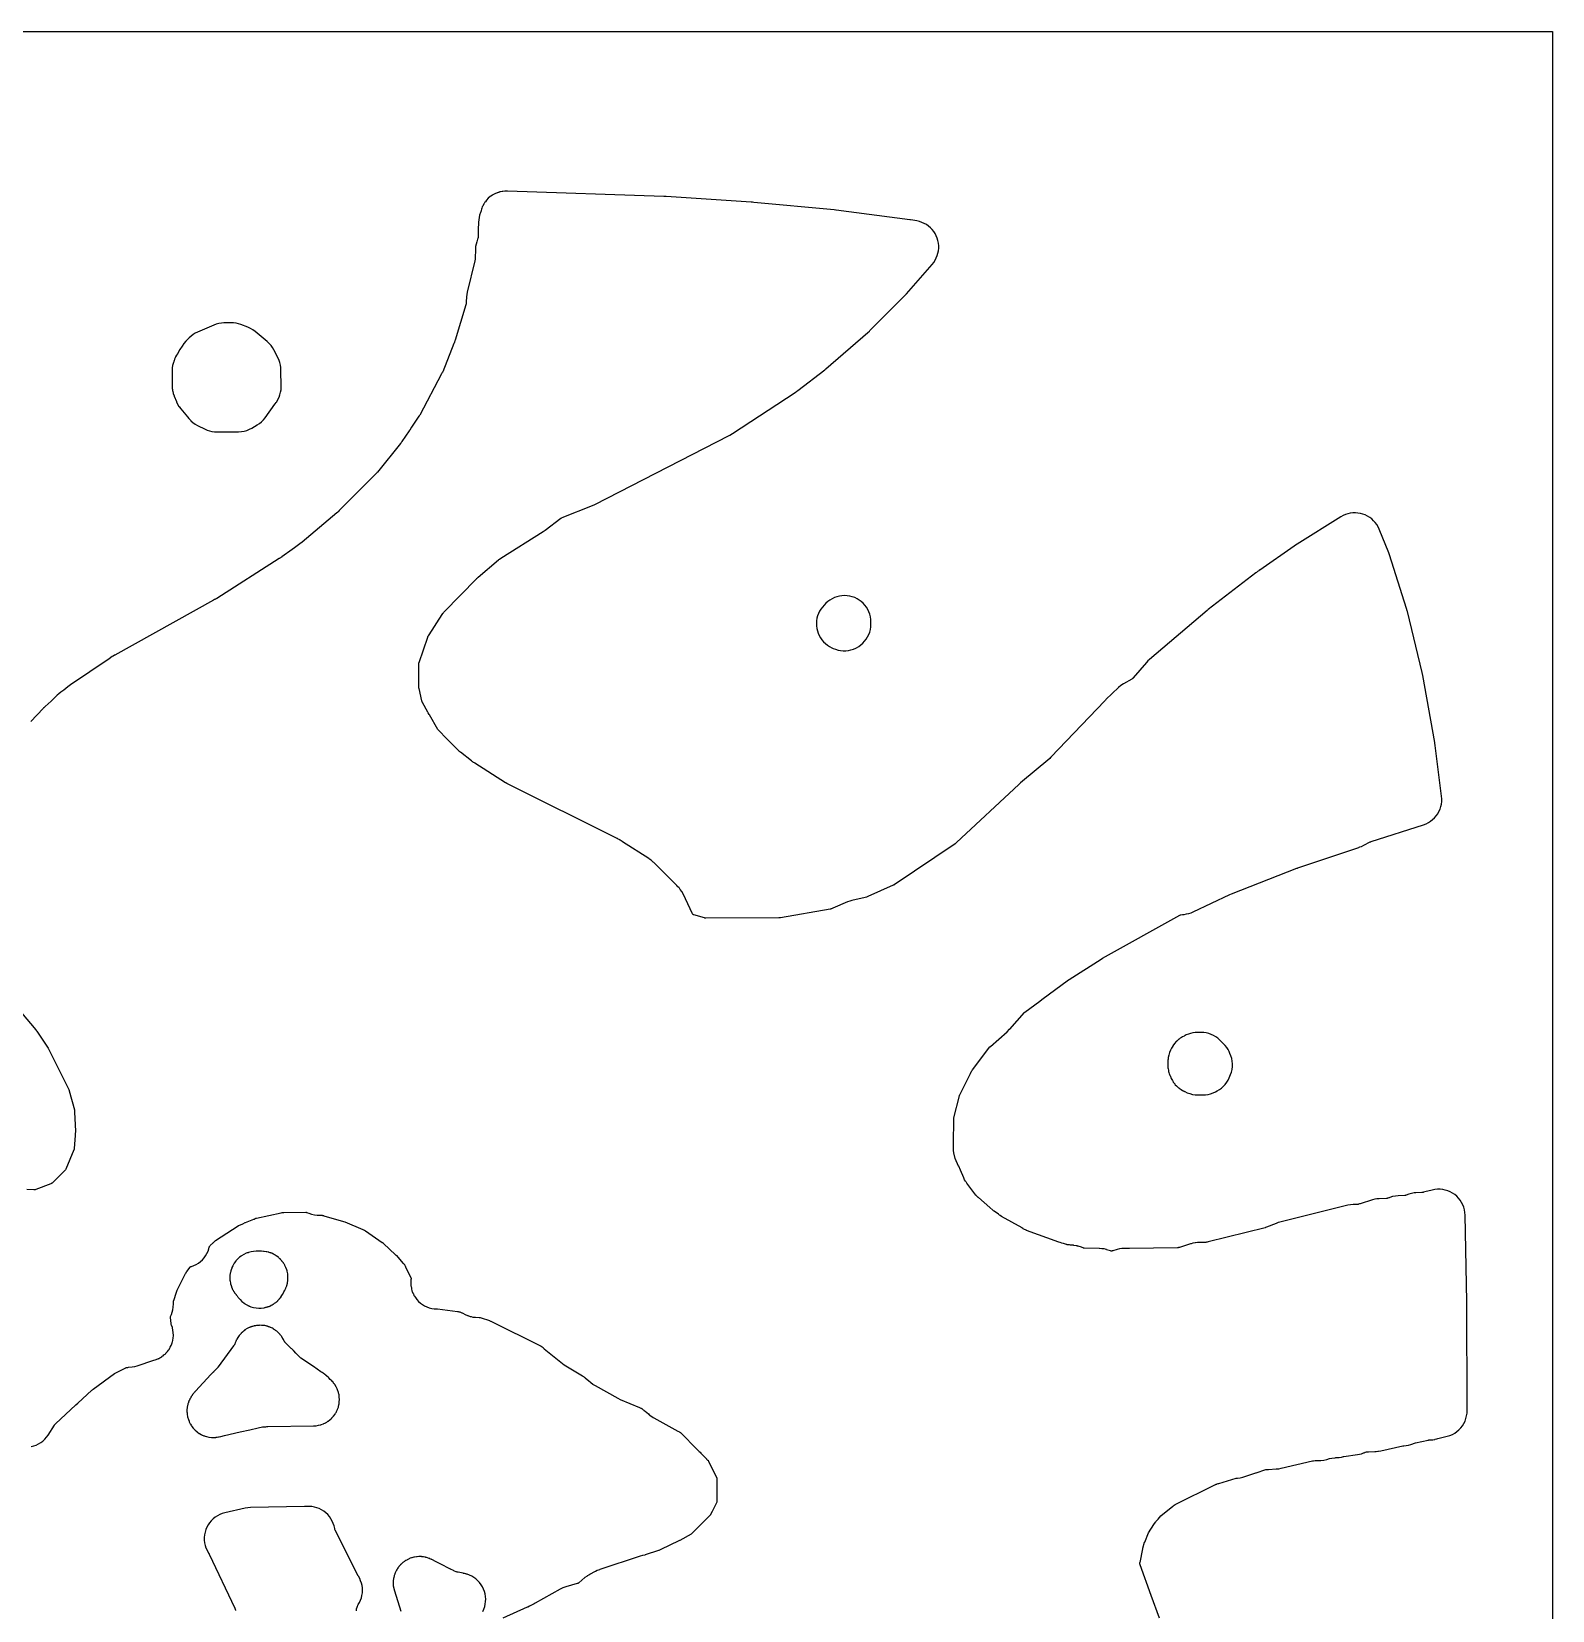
# Model space of a CAD drawing. Header units: millimetres. Extents: x 0 to 300, y 0 to 300.
# Drawn here: x 155.7 to 300, y 150.3 to 300 of the extents above; entities that cross this region are included whole.
import ezdxf

# ---------------------------------------------------------------- set-up
doc = ezdxf.new("R2010")
doc.units = ezdxf.units.MM
doc.layers.add('CUT', color=7, linetype='CONTINUOUS')

msp = doc.modelspace()

# ---------------------------------------------------------------- linework, layer by layer
at = {"layer": 'CUT'}
for points in [[(0, 0.06), (0, 299.94), (0, 299.95), (0, 299.98), (0, 299.99), (0.01, 300), (0.02, 300), (0.05, 300), (0.06, 300), (299.9, 300), (299.91, 300), (299.94, 300), (299.95, 300), (299.96, 300), (299.96, 299.99), (299.96, 299.98), (299.96, 299.95), (299.96, 299.94), (299.96, 0.06)], [(262.69, 149.56), (261.9, 151.73), (260.87, 154.62), (260.84, 154.73), (260.84, 154.82), (260.84, 154.83), (260.84, 154.84), (260.85, 154.85), (261.1, 156.13), (261.1, 156.14), (261.1, 156.15), (261.11, 156.19), (261.28, 156.76), (261.29, 156.77), (261.29, 156.78), (261.65, 157.66), (261.87, 158.01), (262.21, 158.54), (262.33, 158.7), (262.39, 158.75), (262.56, 158.94), (262.81, 159.26), (262.82, 159.27), (263.96, 160.18), (264.01, 160.22), (264.02, 160.22), (264.04, 160.24), (264.08, 160.27), (264.09, 160.27), (264.11, 160.29), (264.12, 160.3), (264.13, 160.3), (264.17, 160.32), (264.19, 160.33), (268, 162.23), (268.02, 162.24), (268.05, 162.25), (268.07, 162.26), (268.09, 162.27), (268.12, 162.28), (268.15, 162.29), (268.24, 162.32), (268.31, 162.34), (269.97, 162.83), (270.09, 162.84), (270.35, 162.88), (270.61, 162.95), (271.73, 163.32), (271.82, 163.35), (271.85, 163.36), (271.86, 163.36), (272.77, 163.65), (272.78, 163.65), (272.79, 163.66), (272.8, 163.66), (272.81, 163.66), (272.82, 163.66), (272.84, 163.67), (272.85, 163.67), (272.87, 163.67), (272.89, 163.67), (272.9, 163.67), (272.91, 163.67), (273.02, 163.67), (273.77, 163.71), (273.79, 163.71), (273.83, 163.71), (274, 163.73), (274.01, 163.73), (274.24, 163.78), (277.19, 164.48), (277.26, 164.49), (277.3, 164.49), (277.46, 164.51), (277.47, 164.51), (278, 164.53), (278.28, 164.56), (278.55, 164.62), (278.81, 164.71), (279.05, 164.74), (279.35, 164.78), (279.43, 164.8), (279.46, 164.8), (279.47, 164.8), (279.49, 164.8), (279.5, 164.8), (279.57, 164.8), (279.73, 164.81), (279.96, 164.84), (280.14, 164.89), (280.15, 164.89), (280.16, 164.89), (280.17, 164.9), (280.19, 164.9), (281.46, 165.07), (281.66, 165.11), (281.86, 165.16), (282.05, 165.23), (282.1, 165.25), (282.17, 165.28), (282.2, 165.3), (282.21, 165.3), (282.23, 165.31), (282.24, 165.31), (282.31, 165.33), (282.32, 165.33), (282.4, 165.34), (282.45, 165.34), (282.47, 165.34), (282.49, 165.34), (282.5, 165.34), (282.51, 165.34), (282.53, 165.34), (283.11, 165.36), (283.15, 165.37), (283.23, 165.38), (283.24, 165.38), (283.25, 165.38), (283.39, 165.39), (283.42, 165.4), (283.44, 165.4), (283.46, 165.4), (283.67, 165.44), (285.77, 165.92), (285.78, 165.92), (285.79, 165.92), (285.8, 165.92), (285.88, 165.92), (286.1, 165.94), (286.32, 165.98), (286.54, 166.04), (286.98, 166.18), (288.17, 166.45), (288.18, 166.45), (288.19, 166.45), (288.2, 166.46), (288.32, 166.46), (288.38, 166.47), (288.39, 166.47), (288.42, 166.47), (288.53, 166.49), (288.54, 166.49), (288.56, 166.49), (288.6, 166.49), (288.61, 166.49), (288.8, 166.52), (288.84, 166.53), (288.85, 166.53), (288.98, 166.56), (289.08, 166.59), (289.99, 166.82), (290.24, 166.89), (290.47, 166.99), (290.69, 167.12), (290.9, 167.26), (291.09, 167.43), (291.27, 167.61), (291.42, 167.81), (291.56, 168.03), (291.67, 168.26), (291.76, 168.49), (291.82, 168.74), (291.86, 168.99), (291.86, 169.04), (291.86, 169.05), (291.87, 169.24), (291.87, 169.28), (291.87, 169.29), (291.85, 179.53), (291.85, 179.58), (291.68, 187.79), (291.66, 188.04), (291.62, 188.29), (291.55, 188.53), (291.46, 188.76), (291.35, 188.98), (291.21, 189.2), (291.06, 189.39), (290.88, 189.57), (290.69, 189.73), (290.48, 189.87), (290.27, 189.99), (290.03, 190.09), (289.8, 190.16), (289.55, 190.21), (289.3, 190.24), (289.05, 190.24), (288.8, 190.21), (288.56, 190.16), (287.86, 189.98), (287.74, 189.95), (287.7, 189.94), (287.64, 189.93), (287.56, 189.93), (287, 189.9), (286.85, 189.89), (286.59, 189.84), (286.33, 189.77), (286.09, 189.68), (286.05, 189.66), (286.03, 189.65), (285.97, 189.64), (285.32, 189.62), (285.06, 189.59), (284.8, 189.54), (284.54, 189.46), (284.47, 189.43), (284.45, 189.42), (284.33, 189.38), (284.32, 189.37), (284.31, 189.37), (284.3, 189.37), (284.29, 189.37), (284.22, 189.37), (283.53, 189.34), (283.32, 189.32), (283.11, 189.28), (282.9, 189.23), (281.71, 188.86), (281.66, 188.84), (281.57, 188.81), (281.54, 188.8), (281.51, 188.8), (281.06, 188.79), (280.8, 188.77), (280.54, 188.72), (274.11, 187.11), (274.11, 187.1), (273.96, 187.07), (273.75, 186.99), (272.85, 186.64), (272.73, 186.6), (272.71, 186.59), (267.32, 185.24), (267.3, 185.24), (267.22, 185.22), (267.21, 185.22), (267.14, 185.21), (267.1, 185.2), (266.3, 185.17), (266.29, 185.17), (266.09, 185.15), (266.07, 185.15), (265.88, 185.11), (265.85, 185.11), (265.7, 185.07), (265.67, 185.06), (265.64, 185.05), (264.58, 184.72), (264.56, 184.72), (264.5, 184.7), (264.48, 184.69), (264.47, 184.69), (264.44, 184.69), (264.41, 184.69), (259.85, 184.63), (259.44, 184.62), (259.38, 184.62), (259.37, 184.62), (259.35, 184.62), (259.14, 184.61), (259.13, 184.61), (258.9, 184.58), (258.67, 184.52), (258.28, 184.41), (258.24, 184.4), (258.19, 184.38), (258.16, 184.37), (258.15, 184.37), (258.14, 184.37), (258.12, 184.37), (258.11, 184.37), (258.05, 184.39), (258.04, 184.39), (257.68, 184.5), (257.65, 184.51), (257.44, 184.57), (257.22, 184.6), (257.21, 184.6), (257, 184.62), (256.97, 184.62), (255.54, 184.66), (255.5, 184.66), (255.49, 184.66), (255.45, 184.68), (255.2, 184.77), (255.07, 184.81), (254.99, 184.84), (254.91, 184.85), (254.87, 184.86), (254.84, 184.87), (254.81, 184.88), (254.79, 184.88), (254.58, 184.91), (254.55, 184.92), (254.25, 184.94), (254.17, 184.95), (254.12, 184.96), (254.04, 184.97), (253.93, 184.97), (253.91, 184.97), (253.89, 184.98), (253.86, 184.99), (253.68, 185.05), (253.58, 185.08), (253.43, 185.13), (253.28, 185.18), (253.13, 185.23), (250.09, 186.33), (250.08, 186.34), (249.9, 186.43), (249.83, 186.46), (249.76, 186.49), (249.75, 186.5), (249.74, 186.5), (249.69, 186.53), (249.66, 186.55), (249.65, 186.56), (247.71, 187.66), (247.59, 187.74), (247.52, 187.79), (247.41, 187.87), (247.01, 188.16), (246.95, 188.2), (246.89, 188.25), (246.88, 188.26), (246.61, 188.49), (245.51, 189.44), (245.5, 189.45), (245.49, 189.45), (245.48, 189.46), (245.46, 189.48), (245.42, 189.52), (245.34, 189.6), (245.31, 189.63), (245.31, 189.64), (245.29, 189.66), (245.27, 189.68), (244.42, 190.82), (244.38, 190.87), (244.35, 190.91), (244.31, 190.96), (244.31, 190.97), (244.29, 191), (244.21, 191.14), (244.17, 191.23), (244.16, 191.25), (244.15, 191.27), (244.14, 191.29), (244.13, 191.31), (243.81, 192.05), (243.65, 192.42), (243.64, 192.43), (243.32, 193.16), (243.21, 193.56), (243.2, 193.61), (243.2, 193.62), (243.18, 193.69), (243.17, 193.73), (243.17, 193.76), (243.16, 193.81), (243.15, 194.4), (243.19, 197.01), (243.71, 199.08), (243.72, 199.13), (243.73, 199.16), (243.74, 199.18), (243.75, 199.2), (243.77, 199.24), (244.74, 201.16), (244.77, 201.22), (244.84, 201.36), (244.85, 201.4), (244.86, 201.42), (244.87, 201.43), (244.91, 201.48), (244.97, 201.56), (246.61, 203.73), (246.62, 203.75), (246.63, 203.76), (246.65, 203.78), (248.23, 205.16), (248.24, 205.17), (248.47, 205.4), (248.49, 205.42), (249.88, 206.99), (249.88, 207), (249.89, 207.01), (249.9, 207.02), (249.91, 207.02), (249.92, 207.03), (251.34, 208.07), (251.54, 208.23), (254.06, 210.08), (254.08, 210.09), (254.13, 210.12), (257.15, 212.06), (257.28, 212.14), (264.63, 216.23), (264.64, 216.23), (264.65, 216.23), (264.66, 216.24), (264.67, 216.24), (264.86, 216.27), (265, 216.29), (265.04, 216.3), (265.26, 216.34), (265.48, 216.39), (265.69, 216.45), (265.89, 216.54), (269.37, 218.17), (269.51, 218.24), (275.72, 220.67), (275.78, 220.69), (275.81, 220.7), (275.82, 220.7), (281.6, 222.65), (281.62, 222.66), (281.7, 222.69), (281.85, 222.74), (282.07, 222.85), (282.67, 223.16), (282.7, 223.18), (282.72, 223.19), (282.75, 223.2), (282.76, 223.2), (282.77, 223.2), (287.73, 224.8), (287.97, 224.89), (288.19, 225), (288.4, 225.13), (288.59, 225.28), (288.77, 225.45), (288.94, 225.64), (289.08, 225.84), (289.2, 226.05), (289.3, 226.28), (289.38, 226.51), (289.43, 226.75), (289.46, 227), (289.47, 227.25), (289.45, 227.49), (288.84, 232.32), (288.84, 232.33), (288.81, 232.5), (288.8, 232.55), (288.8, 232.57), (288.8, 232.6), (287.66, 238.93), (287.63, 239.1), (287.61, 239.18), (287.59, 239.24), (286.21, 245.02), (286.19, 245.09), (286.13, 245.31), (284.52, 250.39), (284.45, 250.58), (283.53, 252.82), (283.43, 253.04), (283.31, 253.25), (283.16, 253.44), (283, 253.62), (282.83, 253.79), (282.63, 253.93), (282.43, 254.06), (282.21, 254.17), (281.98, 254.25), (281.75, 254.31), (281.51, 254.35), (281.27, 254.37), (281.03, 254.36), (280.79, 254.33), (280.55, 254.28), (280.32, 254.2), (280.1, 254.11), (279.89, 253.99), (275.76, 251.39), (275.7, 251.36), (275.47, 251.21), (272.2, 248.94), (272.16, 248.92), (272.11, 248.88), (271.99, 248.8), (271.97, 248.78), (271.88, 248.72), (271.82, 248.68), (267.3, 245.19), (267.21, 245.11), (261.74, 240.46), (261.6, 240.33), (261.47, 240.19), (260.19, 238.71), (260.15, 238.67), (260.14, 238.66), (260.13, 238.65), (260.12, 238.64), (260.11, 238.63), (260.06, 238.6), (259.29, 238.16), (259.03, 237.99), (258.8, 237.8), (257.61, 236.66), (257.57, 236.62), (257.54, 236.59), (257.5, 236.55), (252.4, 231.2), (252.38, 231.18), (252.36, 231.16), (252.28, 231.08), (249.51, 228.76), (249.45, 228.71), (249.34, 228.62), (243.45, 223.11), (243.35, 223.03), (243.34, 223.02), (243.3, 222.99), (237.51, 219.1), (237.48, 219.08), (237.46, 219.07), (237.42, 219.06), (235.03, 218), (234.91, 217.94), (234.89, 217.93), (234.78, 217.9), (233.52, 217.61), (233.31, 217.55), (233.11, 217.48), (231.7, 216.88), (231.57, 216.83), (231.54, 216.82), (231.5, 216.8), (231.49, 216.8), (231.47, 216.79), (231.46, 216.79), (226.74, 215.98), (226.71, 215.97), (226.68, 215.97), (226.66, 215.97), (226.65, 215.97), (226.59, 215.97), (219.67, 215.95), (219.62, 215.95), (219.58, 215.95), (219.57, 215.95), (219.56, 215.95), (219.53, 215.96), (218.52, 216.24), (218.49, 216.25), (218.47, 216.26), (218.45, 216.29), (218.41, 216.35), (217.5, 218.24), (217.37, 218.48), (217.23, 218.66), (217.2, 218.71), (217.15, 218.77), (217.09, 218.85), (217.02, 218.92), (216.92, 219.03), (214.74, 221.2), (214.68, 221.26), (214.54, 221.38), (214.48, 221.44), (214.33, 221.54), (214.25, 221.6), (211.77, 223.18), (211.74, 223.2), (211.72, 223.21), (211.64, 223.26), (211.55, 223.32), (211.54, 223.33), (211.52, 223.34), (211.51, 223.35), (211.49, 223.36), (211.44, 223.39), (211.35, 223.44), (211.31, 223.46), (211.3, 223.47), (211.28, 223.48), (211.26, 223.49), (211.24, 223.5), (200.79, 228.7), (200.7, 228.76), (200.69, 228.76), (200.67, 228.78), (197.76, 230.63), (197.73, 230.65), (197.71, 230.66), (197.63, 230.71), (197.6, 230.73), (197.58, 230.74), (197.56, 230.75), (197.54, 230.76), (197.53, 230.77), (197.49, 230.8), (197.48, 230.81), (197.43, 230.85), (196.38, 231.68), (196.33, 231.71), (196.29, 231.74), (196.26, 231.77), (196.25, 231.77), (196.24, 231.78), (196.23, 231.79), (196.19, 231.83), (195.33, 232.71), (195.31, 232.73), (195.29, 232.75), (195.25, 232.79), (195.17, 232.87), (194.25, 233.83), (193.44, 235.22), (193.43, 235.24), (193.42, 235.25), (193.33, 235.41), (193.3, 235.46), (192.79, 236.39), (192.77, 236.41), (192.77, 236.42), (192.76, 236.45), (192.75, 236.49), (192.74, 236.51), (192.74, 236.53), (192.46, 237.7), (192.45, 237.76), (192.45, 240.15), (192.46, 240.19), (193.29, 242.58), (193.3, 242.61), (193.31, 242.64), (193.35, 242.7), (193.41, 242.79), (194.65, 244.72), (194.71, 244.81), (194.72, 244.82), (194.72, 244.83), (194.75, 244.88), (194.77, 244.9), (194.8, 244.95), (194.81, 244.96), (197.93, 248.14), (197.94, 248.15), (197.95, 248.16), (197.96, 248.17), (198.07, 248.26), (200.01, 249.91), (200.04, 249.93), (200.1, 249.98), (200.23, 250.07), (204.24, 252.61), (204.41, 252.72), (205.91, 253.86), (205.99, 253.91), (206.03, 253.93), (208.91, 255.08), (209.12, 255.17), (221.88, 261.71), (221.93, 261.73), (222.18, 261.88), (228.14, 265.77), (228.3, 265.89), (228.39, 265.96), (228.4, 265.96), (230.94, 267.94), (231.04, 268.02), (235.04, 271.48), (235.17, 271.6), (235.22, 271.65), (235.23, 271.66), (238.48, 274.91), (238.52, 274.96), (238.54, 274.98), (238.58, 275.02), (238.69, 275.14), (241.13, 277.93), (241.28, 278.12), (241.41, 278.32), (241.52, 278.54), (241.61, 278.76), (241.68, 278.99), (241.72, 279.22), (241.75, 279.46), (241.75, 279.7), (241.72, 279.94), (241.68, 280.18), (241.61, 280.41), (241.52, 280.63), (241.41, 280.84), (241.28, 281.04), (241.13, 281.23), (240.96, 281.4), (240.78, 281.56), (240.58, 281.7), (240.37, 281.81), (240.15, 281.91), (239.93, 281.99), (239.69, 282.04), (239.3, 282.11), (239.08, 282.14), (239.01, 282.14), (232.02, 283.06), (232, 283.07), (231.82, 283.09), (224.22, 283.8), (224.1, 283.81), (223.95, 283.82), (215.9, 284.35), (215.74, 284.36), (215.67, 284.36), (200.85, 284.87), (200.84, 284.87), (200.61, 284.87), (200.42, 284.85), (200.41, 284.85), (200.4, 284.84), (200.39, 284.84), (200.37, 284.84), (200.34, 284.84), (200.19, 284.8), (200.18, 284.8), (200.16, 284.8), (200.13, 284.79), (200.1, 284.78), (200.03, 284.76), (200.02, 284.76), (200, 284.75), (199.9, 284.72), (199.86, 284.71), (199.64, 284.61), (199.47, 284.51), (199.42, 284.49), (199.27, 284.38), (199.22, 284.35), (199.03, 284.19), (198.86, 284.01), (198.76, 283.87), (198.71, 283.81), (198.65, 283.71), (198.64, 283.7), (198.62, 283.67), (198.6, 283.64), (198.58, 283.6), (198.51, 283.46), (198.46, 283.38), (198.42, 283.25), (198.41, 283.24), (198.4, 283.21), (198.38, 283.15), (198.34, 283.02), (198.34, 283.01), (198.31, 282.91), (198.3, 282.86), (198.21, 282.6), (198.15, 282.38), (198.12, 282.16), (198.12, 282.15), (198.1, 281.93), (198.1, 281.91), (198.08, 281.22), (198.06, 280.53), (198.06, 280.51), (198.06, 280.5), (198.06, 280.46), (198.06, 280.45), (198.06, 280.44), (198.05, 280.41), (198.05, 280.4), (198.04, 280.39), (198.02, 280.32), (197.94, 280.08), (197.87, 279.85), (197.83, 279.61), (197.81, 279.37), (197.78, 278.49), (197.78, 278.44), (197.78, 278.43), (197.78, 278.42), (197.77, 278.35), (197.76, 278.3), (197.75, 278.28), (197.75, 278.25), (197.03, 275.28), (196.99, 275.06), (196.97, 274.85), (196.94, 274.38), (196.93, 274.27), (196.93, 274.22), (196.93, 274.21), (196.93, 274.19), (196.9, 274.08), (195.89, 270.75), (195.86, 270.67), (195.85, 270.64), (195.83, 270.58), (195.81, 270.52), (195.8, 270.48), (195.77, 270.41), (194.71, 267.75), (194.69, 267.71), (194.67, 267.68), (194.66, 267.66), (194.59, 267.54), (192.52, 263.64), (192.47, 263.56), (192.47, 263.55), (192.46, 263.54), (192.45, 263.53), (191.76, 262.49), (191.58, 262.22), (191.53, 262.16), (191.52, 262.14), (190.84, 261.14), (190.84, 261.13), (190.79, 261.07), (190.77, 261.03), (190.76, 261.01), (190.74, 260.98), (190.7, 260.94), (188.52, 258.23), (188.49, 258.2), (188.47, 258.18), (188.46, 258.16), (184.9, 254.6), (184.78, 254.46), (184.77, 254.45), (184.73, 254.41), (184.66, 254.36), (181.37, 251.59), (181.36, 251.58), (181.35, 251.57), (181.32, 251.55), (181.3, 251.53), (181.28, 251.51), (180.64, 251.05), (180.42, 250.89), (179.45, 250.19), (179.44, 250.18), (179.42, 250.17), (179.41, 250.17), (179.36, 250.13), (179.34, 250.12), (179.33, 250.11), (179.31, 250.1), (179.25, 250.07), (179.22, 250.05), (179.19, 250.03), (173.28, 246.26), (173.27, 246.26), (173.21, 246.23), (173.15, 246.19), (173.14, 246.18), (173.13, 246.18), (173.12, 246.17), (173.11, 246.17), (173.08, 246.16), (173.06, 246.15), (172.96, 246.09), (163.61, 240.88), (163.58, 240.86), (163.44, 240.78), (163.37, 240.74), (163.06, 240.53), (159.39, 238.07), (159.14, 237.88), (158.78, 237.57), (158.48, 237.36), (158.3, 237.22), (158.13, 237.07), (157.59, 236.53), (157.58, 236.52), (157.57, 236.51), (157.56, 236.5), (156.99, 236.01), (156.86, 235.89), (156.84, 235.87), (156.8, 235.82), (155.65, 234.6)], [(154.77, 206.96), (156.11, 205.35), (156.13, 205.32), (156.14, 205.31), (156.14, 205.3), (156.2, 205.22), (157.29, 203.62), (157.29, 203.61), (157.36, 203.48), (159.14, 199.89), (159.18, 199.82), (159.24, 199.7), (159.25, 199.69), (159.28, 199.61), (159.28, 199.6), (159.29, 199.58), (159.77, 197.75), (159.78, 197.69), (159.79, 197.66), (159.79, 197.62), (159.79, 197.54), (159.88, 195.74), (159.88, 195.72), (159.86, 195.5), (159.85, 195.42), (159.85, 195.37), (159.85, 195.36), (159.85, 195.33), (159.76, 194.1), (159.75, 194.05), (159.75, 194.03), (159.74, 193.99), (159.73, 193.97), (158.95, 192.13), (158.94, 192.09), (158.92, 192.07), (158.91, 192.05), (157.69, 190.85), (157.64, 190.8), (157.63, 190.79), (157.58, 190.77), (157.54, 190.76), (156.12, 190.22), (156.11, 190.21), (156.04, 190.19), (156, 190.18), (155.98, 190.18), (155.94, 190.18), (155.92, 190.18), (155.27, 190.21)], [(155.67, 165.83), (155.91, 165.89), (156.14, 165.97), (156.37, 166.08), (156.58, 166.21), (156.78, 166.36), (156.97, 166.53), (157.13, 166.72), (157.28, 166.92), (157.87, 167.86), (157.91, 167.92), (157.92, 167.93), (157.96, 167.98), (157.98, 168), (159.92, 169.78), (160.09, 169.95), (160.1, 169.96), (161.44, 171.18), (161.5, 171.23), (161.52, 171.25), (161.56, 171.28), (163.59, 172.76), (163.6, 172.77), (163.61, 172.78), (163.63, 172.79), (163.69, 172.82), (164.64, 173.29), (164.69, 173.32), (164.72, 173.33), (164.73, 173.33), (164.74, 173.33), (164.8, 173.34), (164.84, 173.34), (164.9, 173.35), (165.24, 173.39), (165.5, 173.43), (165.74, 173.5), (167.31, 174.02), (167.42, 174.05), (167.44, 174.06), (167.54, 174.09), (167.59, 174.11), (167.67, 174.14), (167.71, 174.16), (167.72, 174.17), (167.74, 174.18), (167.77, 174.19), (167.88, 174.25), (167.99, 174.31), (168.05, 174.35), (168.08, 174.37), (168.09, 174.38), (168.11, 174.4), (168.19, 174.45), (168.27, 174.52), (168.38, 174.61), (168.43, 174.66), (168.45, 174.68), (168.48, 174.71), (168.55, 174.79), (168.6, 174.86), (168.7, 174.98), (168.72, 175.01), (168.75, 175.05), (168.83, 175.19), (168.87, 175.26), (168.94, 175.41), (168.97, 175.47), (169.01, 175.58), (169.02, 175.6), (169.02, 175.61), (169.02, 175.62), (169.03, 175.64), (169.03, 175.66), (169.04, 175.69), (169.05, 175.7), (169.07, 175.76), (169.07, 175.78), (169.1, 175.88), (169.11, 175.91), (169.11, 175.93), (169.14, 176.12), (169.15, 176.16), (169.16, 176.34), (169.16, 176.37), (169.16, 176.39), (169.16, 176.4), (169.15, 176.62), (169.15, 176.64), (169.12, 176.86), (169.12, 176.88), (169.07, 177.1), (169.07, 177.11), (168.99, 177.34), (168.96, 177.4), (168.96, 177.41), (168.95, 177.43), (168.95, 177.44), (168.95, 177.49), (168.89, 178.06), (168.89, 178.09), (168.89, 178.13), (168.89, 178.15), (168.89, 178.16), (168.98, 178.36), (169.05, 178.58), (169.11, 178.81), (169.14, 179.04), (169.17, 179.36), (169.17, 179.44), (169.18, 179.54), (169.18, 179.57), (169.18, 179.59), (169.18, 179.62), (169.18, 179.63), (169.18, 179.64), (169.19, 179.68), (169.46, 180.49), (169.48, 180.56), (169.49, 180.58), (169.53, 180.68), (169.55, 180.73), (170.25, 182.12), (170.26, 182.13), (170.28, 182.18), (170.31, 182.23), (170.33, 182.28), (170.35, 182.3), (170.35, 182.31), (170.36, 182.32), (170.41, 182.39), (170.44, 182.42), (170.75, 182.85), (170.76, 182.87), (170.78, 182.88), (170.78, 182.89), (170.79, 182.9), (170.8, 182.9), (170.81, 182.91), (170.82, 182.91), (170.86, 182.92), (170.87, 182.92), (171.1, 183), (171.32, 183.11), (171.53, 183.23), (171.73, 183.38), (171.91, 183.54), (172.07, 183.72), (172.22, 183.92), (172.34, 184.13), (172.45, 184.35), (172.53, 184.58), (172.57, 184.73), (172.58, 184.76), (172.59, 184.82), (172.59, 184.83), (172.6, 184.84), (172.61, 184.85), (172.64, 184.89), (172.95, 185.2), (172.96, 185.21), (172.99, 185.23), (173.1, 185.32), (173.15, 185.36), (175.32, 186.78), (175.33, 186.79), (175.35, 186.8), (175.37, 186.81), (175.76, 186.97), (175.98, 187.07), (176, 187.08), (176.78, 187.39), (176.83, 187.41), (176.93, 187.45), (176.94, 187.46), (176.99, 187.48), (177.03, 187.49), (179.38, 188), (179.48, 188.02), (179.54, 188.04), (179.56, 188.04), (179.57, 188.04), (179.65, 188.04), (181.72, 188.05), (181.73, 188.05), (181.78, 188.05), (181.79, 188.05), (181.8, 188.04), (182, 187.96), (182.26, 187.88), (182.53, 187.82), (182.81, 187.79), (183.2, 187.78), (183.27, 187.77), (183.29, 187.77), (183.3, 187.76), (183.31, 187.76), (183.34, 187.75), (183.41, 187.73), (183.44, 187.72), (185.28, 187.19), (185.29, 187.19), (185.42, 187.14), (187.13, 186.42), (187.14, 186.41), (187.26, 186.36), (187.28, 186.35), (187.29, 186.34), (187.32, 186.32), (187.37, 186.29), (188.97, 185.2), (188.98, 185.19), (189, 185.18), (189.02, 185.17), (189.04, 185.15), (189.09, 185.1), (190.22, 184.03), (190.23, 184.03), (190.27, 183.99), (190.28, 183.98), (190.97, 183.2), (190.99, 183.18), (191.04, 183.13), (191.06, 183.1), (191.07, 183.09), (191.09, 183.07), (191.09, 183.06), (191.1, 183.05), (191.11, 183.04), (191.14, 182.96), (191.17, 182.89), (191.68, 181.85), (191.7, 181.8), (191.7, 181.79), (191.7, 181.76), (191.7, 181.74), (191.69, 181.65), (191.68, 181.55), (191.67, 181.51), (191.67, 181.32), (191.67, 181.27), (191.68, 181.16), (191.69, 181.08), (191.7, 181.02), (191.73, 180.84), (191.75, 180.78), (191.79, 180.61), (191.82, 180.54), (191.88, 180.39), (191.92, 180.31), (191.98, 180.17), (192.04, 180.09), (192.11, 179.97), (192.25, 179.78), (192.41, 179.6), (192.59, 179.44), (192.78, 179.3), (192.99, 179.18), (193.2, 179.08), (193.43, 178.99), (193.66, 178.93), (193.89, 178.9), (194.13, 178.88), (194.19, 178.88), (194.2, 178.88), (194.21, 178.88), (194.22, 178.88), (196.11, 178.64), (196.15, 178.64), (196.17, 178.63), (196.24, 178.62), (196.32, 178.61), (196.39, 178.58), (196.51, 178.53), (196.53, 178.52), (196.54, 178.51), (196.6, 178.48), (196.83, 178.36), (196.84, 178.35), (197.06, 178.26), (197.07, 178.25), (197.09, 178.25), (197.3, 178.18), (197.32, 178.18), (197.4, 178.16), (197.55, 178.12), (197.56, 178.12), (197.67, 178.11), (197.78, 178.1), (197.79, 178.1), (197.8, 178.1), (197.81, 178.1), (198.17, 178.07), (198.25, 178.06), (198.36, 178.03), (199.13, 177.78), (199.19, 177.76), (199.25, 177.73), (199.26, 177.72), (204.05, 175.34), (204.14, 175.29), (204.15, 175.28), (204.16, 175.27), (204.17, 175.26), (204.18, 175.26), (204.19, 175.25), (204.2, 175.24), (204.34, 175.11), (206.22, 173.6), (206.53, 173.39), (207.97, 172.55), (207.98, 172.54), (208, 172.52), (208.07, 172.48), (208.13, 172.43), (208.14, 172.42), (208.16, 172.41), (208.23, 172.34), (208.58, 172.06), (208.73, 171.93), (208.77, 171.9), (208.96, 171.75), (208.99, 171.73), (209.16, 171.63), (211.3, 170.43), (211.55, 170.31), (213.37, 169.54), (213.44, 169.51), (213.49, 169.49), (213.55, 169.47), (213.57, 169.46), (213.58, 169.45), (213.59, 169.45), (213.72, 169.33), (213.77, 169.29), (213.78, 169.28), (213.79, 169.27), (213.81, 169.26), (213.9, 169.19), (214.22, 168.93), (214.3, 168.86), (214.35, 168.82), (214.49, 168.72), (214.54, 168.68), (214.68, 168.6), (214.74, 168.56), (217.02, 167.31), (217.15, 167.24), (217.16, 167.24), (217.17, 167.23), (217.25, 167.16), (218.88, 165.53), (219.04, 165.36), (219.11, 165.29), (219.2, 165.2), (219.72, 164.67), (219.73, 164.65), (219.76, 164.62), (219.83, 164.56), (219.84, 164.56), (219.85, 164.56), (219.86, 164.55), (219.86, 164.54), (219.87, 164.54), (219.87, 164.53), (219.88, 164.51), (219.89, 164.5), (219.9, 164.46), (220.69, 162.85), (220.71, 162.79), (220.72, 162.77), (220.72, 162.76), (220.72, 162.73), (220.72, 160.68), (220.72, 160.64), (220.72, 160.62), (220.71, 160.6), (220.71, 160.59), (220.7, 160.57), (220.28, 159.73), (220.26, 159.69), (220.26, 159.68), (220.15, 159.47), (220.13, 159.44), (220.11, 159.4), (220.09, 159.36), (220.09, 159.35), (220.08, 159.33), (220.05, 159.3), (218.62, 157.87), (218.28, 157.53), (217.19, 156.93), (217.18, 156.92), (216.17, 156.44), (215.46, 156.1), (215.21, 155.99), (215.17, 155.97), (213.92, 155.56), (213.89, 155.55), (213.67, 155.52), (213.43, 155.45), (209.6, 154.17), (209.57, 154.16), (209.37, 154.09), (209.21, 154), (209.18, 153.99), (208.64, 153.7), (208.62, 153.69), (208.57, 153.66), (208.55, 153.65), (208.41, 153.57), (208.4, 153.56), (208.2, 153.41), (207.61, 152.92), (207.57, 152.89), (207.55, 152.87), (207.54, 152.87), (207.52, 152.86), (207.51, 152.86), (207.48, 152.85), (207.46, 152.85), (206.37, 152.53), (206.11, 152.44), (205.86, 152.32), (203.46, 150.99), (203.38, 150.94), (203.37, 150.94), (203.25, 150.86), (202.93, 150.69), (202.77, 150.62), (202.75, 150.61), (202.73, 150.6), (200.42, 149.57)], [(186.52, 150.27), (186.52, 150.34), (186.52, 150.38), (186.52, 150.39), (186.53, 150.41), (186.54, 150.48), (186.55, 150.5), (186.58, 150.6), (186.58, 150.61), (186.62, 150.7), (186.66, 150.78), (186.67, 150.79), (186.7, 150.85), (186.82, 151.05), (186.92, 151.27), (187, 151.49), (187.05, 151.72), (187.09, 151.96), (187.1, 152.19), (187.09, 152.43), (187.06, 152.67), (187, 152.9), (186.92, 153.12), (186.83, 153.34), (186.71, 153.54), (186.67, 153.6), (186.66, 153.62), (186.65, 153.64), (184.51, 157.92), (184.48, 157.97), (184.47, 158.01), (184.46, 158.06), (184.46, 158.07), (184.4, 158.31), (184.33, 158.55), (184.23, 158.77), (184.11, 158.99), (183.97, 159.19), (183.81, 159.38), (183.63, 159.55), (183.43, 159.7), (183.22, 159.83), (183, 159.95), (182.77, 160.03), (182.53, 160.1), (182.29, 160.14), (182.05, 160.16), (181.8, 160.15), (181.68, 160.14), (181.61, 160.14), (176.48, 160.06), (176.22, 160.04), (175.96, 160), (174.03, 159.56), (173.79, 159.49), (173.56, 159.4), (173.34, 159.28), (173.12, 159.15), (172.93, 158.99), (172.75, 158.81), (172.59, 158.62), (172.45, 158.41), (172.33, 158.19), (172.23, 157.96), (172.16, 157.72), (172.11, 157.47), (172.09, 157.22), (172.09, 156.97), (172.12, 156.72), (172.18, 156.47), (172.25, 156.23), (172.35, 156), (172.36, 155.98), (172.52, 155.71), (172.54, 155.69), (172.57, 155.63), (174.98, 150.52), (175.02, 150.42), (175.03, 150.39), (175.03, 150.38), (175.04, 150.35), (175.04, 150.28)], [(198.51, 150.21), (198.61, 150.43), (198.69, 150.66), (198.73, 150.88), (198.74, 150.9), (198.77, 151.14), (198.78, 151.38), (198.76, 151.61), (198.76, 151.62), (198.73, 151.86), (198.66, 152.08), (198.66, 152.09), (198.58, 152.32), (198.48, 152.54), (198.35, 152.74), (198.2, 152.94), (198.04, 153.12), (198.03, 153.12), (197.86, 153.28), (197.85, 153.28), (197.67, 153.42), (197.46, 153.55), (197.24, 153.65), (197.01, 153.73), (197, 153.73), (196.99, 153.73), (196.95, 153.74), (196.91, 153.76), (196.86, 153.77), (196.78, 153.79), (196.77, 153.79), (196.76, 153.79), (196.73, 153.8), (196.69, 153.81), (196.63, 153.82), (196.16, 153.92), (196.08, 153.94), (196.02, 153.95), (196.01, 153.95), (196, 153.96), (195.98, 153.97), (195.83, 154.03), (195.77, 154.06), (195.73, 154.08), (195.45, 154.2), (195.44, 154.21), (195.43, 154.22), (195.42, 154.23), (195.41, 154.23), (195.39, 154.24), (195.38, 154.25), (194.53, 154.68), (194.52, 154.69), (194.08, 154.91), (193.66, 155.12), (193.65, 155.13), (193.63, 155.14), (193.61, 155.15), (193.6, 155.15), (193.58, 155.16), (193.49, 155.2), (193.48, 155.21), (193.47, 155.21), (193.41, 155.23), (193.25, 155.29), (193.17, 155.31), (193.1, 155.33), (193.07, 155.34), (193.01, 155.36), (192.88, 155.38), (192.85, 155.38), (192.84, 155.38), (192.77, 155.39), (192.73, 155.39), (192.7, 155.4), (192.68, 155.4), (192.52, 155.41), (192.51, 155.41), (192.5, 155.4), (192.48, 155.4), (192.45, 155.4), (192.27, 155.39), (192.21, 155.38), (192.04, 155.36), (192.03, 155.36), (191.97, 155.34), (191.79, 155.3), (191.74, 155.28), (191.62, 155.24), (191.56, 155.22), (191.55, 155.21), (191.51, 155.19), (191.33, 155.11), (191.29, 155.08), (191.2, 155.03), (191.18, 155.02), (191.12, 154.99), (191.1, 154.97), (191.09, 154.95), (191.08, 154.95), (191.02, 154.91), (190.99, 154.89), (190.92, 154.84), (190.9, 154.82), (190.89, 154.81), (190.87, 154.79), (190.85, 154.77), (190.79, 154.71), (190.74, 154.67), (190.72, 154.65), (190.71, 154.64), (190.7, 154.63), (190.69, 154.62), (190.68, 154.61), (190.67, 154.59), (190.58, 154.49), (190.57, 154.48), (190.56, 154.47), (190.55, 154.46), (190.5, 154.39), (190.49, 154.38), (190.48, 154.36), (190.43, 154.29), (190.41, 154.26), (190.39, 154.22), (190.33, 154.12), (190.31, 154.09), (190.3, 154.08), (190.3, 154.07), (190.29, 154.05), (190.2, 153.86), (190.19, 153.83), (190.18, 153.8), (190.17, 153.78), (190.15, 153.74), (190.11, 153.62), (190.11, 153.61), (190.11, 153.6), (190.06, 153.39), (190.05, 153.38), (190.05, 153.36), (190.04, 153.3), (190.04, 153.28), (190.04, 153.27), (190.04, 153.26), (190.04, 153.25), (190.03, 153.23), (190.03, 153.22), (190.02, 153.17), (190.02, 153.15), (190.02, 153.14), (190.02, 153.12), (190.01, 152.89), (190.01, 152.88), (190.01, 152.87), (190.01, 152.8), (190.02, 152.67), (190.02, 152.65), (190.02, 152.64), (190.02, 152.63), (190.06, 152.4), (190.06, 152.39), (190.12, 152.16), (190.72, 150.23)]]:
    msp.add_lwpolyline(points, dxfattribs=at)
for points in [[(169.56, 264.68), (169.56, 264.67), (169.69, 264.46), (169.7, 264.44), (169.85, 264.25), (169.86, 264.23), (170.49, 263.48), (170.64, 263.3), (170.65, 263.29), (170.66, 263.28), (170.82, 263.11), (170.82, 263.1), (171.01, 262.94), (171.02, 262.93), (171.23, 262.78), (171.45, 262.66), (172.16, 262.31), (172.38, 262.22), (172.6, 262.14), (172.82, 262.09), (173.05, 262.06), (173.28, 262.05), (175.35, 262.06), (175.62, 262.08), (175.88, 262.12), (176.13, 262.19), (176.38, 262.29), (176.61, 262.41), (177.1, 262.7), (177.32, 262.84), (177.52, 263), (177.7, 263.19), (177.86, 263.39), (178.79, 264.68), (178.81, 264.7), (178.9, 264.83), (178.96, 264.9), (179.08, 265.11), (179.19, 265.33), (179.27, 265.56), (179.33, 265.8), (179.37, 266.04), (179.38, 266.29), (179.38, 266.3), (179.38, 266.33), (179.36, 267.93), (179.35, 268.16), (179.31, 268.38), (179.26, 268.61), (179.18, 268.82), (179.09, 269.03), (178.69, 269.82), (178.56, 270.04), (178.42, 270.25), (178.25, 270.44), (178.06, 270.61), (176.92, 271.56), (176.7, 271.72), (176.47, 271.86), (176.22, 271.97), (175.57, 272.22), (175.34, 272.3), (175.11, 272.35), (174.87, 272.38), (174.63, 272.39), (173.96, 272.38), (173.72, 272.36), (173.47, 272.32), (173.23, 272.26), (173, 272.17), (171.44, 271.49), (171.23, 271.39), (171.03, 271.27), (170.85, 271.13), (170.67, 270.97), (170.35, 270.65), (170.16, 270.43), (170.15, 270.42), (169.99, 270.18), (169.98, 270.17), (169.78, 269.84), (169.65, 269.62), (169.57, 269.49), (169.56, 269.47), (169.55, 269.46), (169.47, 269.33), (169.46, 269.31), (169.36, 269.15), (169.32, 269.05), (169.28, 268.95), (169.22, 268.77), (169.21, 268.75), (169.16, 268.58), (169.15, 268.55), (169.14, 268.52), (169.09, 268.34), (169.08, 268.3), (169.06, 268.15), (169.05, 268.08), (169.05, 268.06), (169.05, 268.05), (169.04, 267.83), (169.04, 267.81), (169.04, 267.8), (169.04, 266.41), (169.05, 266.17), (169.06, 266.14), (169.07, 266.1), (169.09, 265.93), (169.1, 265.91), (169.11, 265.88), (169.14, 265.7), (169.15, 265.68), (169.22, 265.47), (169.23, 265.46), (169.23, 265.45), (169.24, 265.43), (169.45, 264.91), (169.45, 264.9)], [(230.15, 243.89), (230.16, 243.65), (230.19, 243.41), (230.24, 243.18), (230.32, 242.95), (230.42, 242.73), (230.53, 242.52), (230.67, 242.32), (230.83, 242.14), (231, 241.97), (231.19, 241.82), (231.39, 241.69), (231.6, 241.58), (231.73, 241.52), (231.96, 241.43), (232.2, 241.36), (232.45, 241.31), (232.69, 241.29), (232.94, 241.3), (233.19, 241.32), (233.43, 241.38), (233.67, 241.45), (233.9, 241.55), (233.94, 241.57), (234.16, 241.7), (234.36, 241.84), (234.55, 242.01), (234.72, 242.19), (234.88, 242.39), (235.01, 242.6), (235.12, 242.83), (235.21, 243.07), (235.27, 243.31), (235.31, 243.56), (235.32, 243.81), (235.32, 244.02), (235.31, 244.27), (235.27, 244.51), (235.21, 244.75), (235.13, 244.98), (235.02, 245.2), (234.9, 245.41), (234.75, 245.61), (234.59, 245.79), (234.41, 245.95), (234.21, 246.1), (234, 246.22), (233.78, 246.33), (233.55, 246.41), (233.31, 246.47), (233.07, 246.51), (232.82, 246.52), (232.57, 246.51), (232.33, 246.47), (232.09, 246.41), (231.86, 246.33), (231.64, 246.22), (231.43, 246.1), (231.23, 245.95), (231.05, 245.79), (230.88, 245.62), (230.72, 245.44), (230.58, 245.25), (230.45, 245.04), (230.35, 244.83), (230.26, 244.6), (230.2, 244.37), (230.17, 244.13)], [(264, 200.4), (264.05, 200.33), (264.13, 200.23), (264.15, 200.21), (264.19, 200.15), (264.29, 200.05), (264.32, 200.02), (264.33, 200.01), (264.36, 199.98), (264.46, 199.88), (264.51, 199.85), (264.53, 199.83), (264.54, 199.82), (264.56, 199.81), (264.65, 199.74), (264.66, 199.74), (264.67, 199.73), (264.69, 199.71), (264.72, 199.7), (264.73, 199.69), (264.74, 199.68), (264.86, 199.61), (264.89, 199.59), (264.94, 199.57), (265, 199.54), (265.02, 199.53), (265.04, 199.52), (265.05, 199.52), (265.07, 199.5), (265.1, 199.49), (265.32, 199.39), (265.33, 199.39), (265.57, 199.3), (265.82, 199.23), (266.07, 199.19), (266.33, 199.18), (266.82, 199.18), (267.06, 199.19), (267.3, 199.23), (267.54, 199.29), (267.77, 199.37), (267.99, 199.47), (268.16, 199.56), (268.37, 199.69), (268.57, 199.83), (268.75, 200), (268.92, 200.18), (269.07, 200.38), (269.19, 200.59), (269.3, 200.81), (269.42, 201.1), (269.51, 201.35), (269.57, 201.6), (269.6, 201.86), (269.61, 202.12), (269.59, 202.38), (269.54, 202.63), (269.47, 202.88), (269.37, 203.12), (269.29, 203.29), (269.19, 203.49), (269.07, 203.68), (268.93, 203.86), (268.77, 204.02), (268.39, 204.39), (268.21, 204.55), (268.02, 204.69), (267.81, 204.81), (267.59, 204.92), (267.36, 205), (267.13, 205.05), (266.89, 205.09), (266.65, 205.1), (266.3, 205.1), (266.08, 205.09), (265.86, 205.06), (265.64, 205.01), (265.43, 204.94), (265.23, 204.86), (265.12, 204.81), (265.1, 204.8), (265.02, 204.76), (264.87, 204.69), (264.77, 204.62), (264.66, 204.56), (264.56, 204.48), (264.53, 204.46), (264.49, 204.43), (264.46, 204.4), (264.43, 204.37), (264.38, 204.32), (264.34, 204.29), (264.32, 204.27), (264.31, 204.26), (264.3, 204.25), (264.28, 204.23), (264.12, 204.05), (264.11, 204.04), (263.97, 203.84), (263.96, 203.81), (263.84, 203.62), (263.74, 203.42), (263.64, 203.19), (263.57, 202.96), (263.57, 202.94), (263.51, 202.72), (263.5, 202.6), (263.5, 202.57), (263.5, 202.54), (263.49, 202.51), (263.49, 202.5), (263.49, 202.47), (263.48, 202.28), (263.48, 202.22), (263.48, 202), (263.49, 201.76), (263.51, 201.64), (263.53, 201.52), (263.56, 201.39), (263.58, 201.29), (263.62, 201.17), (263.63, 201.14), (263.64, 201.11), (263.66, 201.06), (263.68, 201.03), (263.7, 200.99), (263.72, 200.95), (263.73, 200.93), (263.73, 200.92), (263.73, 200.91), (263.76, 200.85), (263.77, 200.84), (263.81, 200.74), (263.86, 200.63), (263.91, 200.55), (263.92, 200.53), (263.96, 200.47), (263.99, 200.42), (264, 200.41)], [(175.32, 179.97), (175.32, 179.96), (175.48, 179.77), (175.65, 179.6), (175.66, 179.6), (175.84, 179.45), (175.85, 179.44), (175.86, 179.44), (175.95, 179.37), (175.97, 179.36), (176, 179.34), (176.06, 179.3), (176.19, 179.23), (176.22, 179.22), (176.25, 179.21), (176.26, 179.2), (176.28, 179.19), (176.33, 179.17), (176.35, 179.16), (176.37, 179.15), (176.51, 179.09), (176.76, 179.02), (177, 178.98), (177.25, 178.96), (177.36, 178.96), (177.38, 178.96), (177.4, 178.97), (177.44, 178.97), (177.5, 178.97), (177.74, 179), (177.75, 179), (177.76, 179), (177.77, 179), (177.82, 179.01), (177.88, 179.03), (177.93, 179.04), (177.99, 179.05), (178, 179.05), (178.06, 179.08), (178.12, 179.1), (178.16, 179.11), (178.22, 179.13), (178.23, 179.13), (178.3, 179.16), (178.45, 179.23), (178.46, 179.24), (178.52, 179.27), (178.56, 179.29), (178.63, 179.33), (178.67, 179.35), (178.68, 179.36), (178.76, 179.42), (178.87, 179.5), (178.88, 179.51), (178.9, 179.53), (178.93, 179.55), (178.96, 179.57), (179.06, 179.66), (179.06, 179.67), (179.07, 179.68), (179.23, 179.85), (179.24, 179.86), (179.27, 179.9), (179.3, 179.93), (179.31, 179.95), (179.38, 180.04), (179.39, 180.05), (179.39, 180.06), (179.51, 180.26), (179.52, 180.27), (179.53, 180.3), (179.65, 180.52), (179.7, 180.6), (179.72, 180.64), (179.73, 180.66), (179.83, 180.87), (179.84, 180.89), (179.91, 181.08), (179.92, 181.1), (179.92, 181.12), (179.98, 181.34), (179.98, 181.36), (180.02, 181.59), (180.02, 181.6), (180.03, 181.84), (180.02, 182.09), (180.01, 182.16), (180.01, 182.17), (180.01, 182.2), (179.99, 182.34), (179.95, 182.48), (179.95, 182.49), (179.94, 182.53), (179.92, 182.57), (179.92, 182.58), (179.84, 182.8), (179.84, 182.81), (179.74, 183.02), (179.73, 183.04), (179.72, 183.05), (179.7, 183.09), (179.68, 183.13), (179.64, 183.19), (179.61, 183.24), (179.61, 183.25), (179.6, 183.25), (179.46, 183.43), (179.45, 183.45), (179.36, 183.55), (179.35, 183.56), (179.34, 183.57), (179.33, 183.58), (179.32, 183.59), (179.3, 183.62), (179.29, 183.62), (179.28, 183.63), (179.23, 183.68), (179.17, 183.74), (179.12, 183.78), (179.11, 183.78), (179.1, 183.79), (179.1, 183.8), (179.07, 183.82), (178.92, 183.93), (178.89, 183.95), (178.87, 183.96), (178.85, 183.97), (178.81, 183.99), (178.78, 184.01), (178.71, 184.05), (178.7, 184.06), (178.68, 184.07), (178.6, 184.11), (178.49, 184.16), (178.46, 184.17), (178.45, 184.17), (178.4, 184.19), (178.35, 184.21), (178.26, 184.24), (178.23, 184.25), (178.22, 184.25), (178.21, 184.25), (178.2, 184.26), (178.19, 184.26), (178.16, 184.27), (178.02, 184.3), (177.97, 184.31), (177.96, 184.31), (177.78, 184.34), (177.72, 184.34), (177.53, 184.35), (177.47, 184.35), (177.43, 184.35), (177.02, 184.35), (176.77, 184.34), (176.53, 184.3), (176.29, 184.24), (176.28, 184.23), (176.26, 184.22), (176.21, 184.2), (176.16, 184.19), (176.06, 184.16), (175.84, 184.05), (175.63, 183.93), (175.6, 183.9), (175.43, 183.78), (175.25, 183.62), (175.22, 183.58), (175.09, 183.44), (175.08, 183.42), (175.08, 183.41), (175.07, 183.4), (175.06, 183.39), (175.05, 183.38), (175.04, 183.37), (174.94, 183.24), (174.82, 183.03), (174.79, 182.97), (174.71, 182.81), (174.69, 182.75), (174.63, 182.58), (174.61, 182.51), (174.61, 182.5), (174.57, 182.34), (174.56, 182.29), (174.56, 182.28), (174.56, 182.27), (174.56, 182.26), (174.56, 182.25), (174.55, 182.24), (174.53, 182.1), (174.53, 182.04), (174.53, 182.02), (174.53, 181.97), (174.53, 181.92), (174.53, 181.89), (174.52, 181.85), (174.52, 181.78), (174.52, 181.77), (174.52, 181.76), (174.53, 181.6), (174.54, 181.53), (174.54, 181.52), (174.55, 181.48), (174.57, 181.36), (174.57, 181.35), (174.58, 181.34), (174.58, 181.33), (174.59, 181.28), (174.62, 181.17), (174.63, 181.14), (174.63, 181.13), (174.63, 181.12), (174.64, 181.09), (174.64, 181.08), (174.65, 181.05), (174.66, 181.04), (174.67, 181.01), (174.67, 181), (174.67, 180.99), (174.68, 180.97), (174.71, 180.89), (174.73, 180.85), (174.75, 180.8), (174.75, 180.79), (174.78, 180.74), (174.8, 180.71), (174.82, 180.67), (174.82, 180.66), (174.83, 180.64), (174.86, 180.58), (174.87, 180.57), (174.89, 180.55), (174.9, 180.54), (174.9, 180.53), (174.91, 180.52), (174.92, 180.5), (174.93, 180.48), (174.94, 180.46), (174.96, 180.43), (175, 180.37), (175.01, 180.36), (175.03, 180.34), (175.05, 180.32), (175.08, 180.28), (175.09, 180.26), (175.1, 180.25), (175.13, 180.22), (175.16, 180.18), (175.19, 180.15), (175.2, 180.13), (175.22, 180.12), (175.25, 180.08), (175.25, 180.07), (175.27, 180.04), (175.28, 180.03)], [(170.73, 170.35), (170.72, 170.33), (170.71, 170.31), (170.69, 170.27), (170.68, 170.25), (170.66, 170.21), (170.66, 170.2), (170.64, 170.16), (170.63, 170.14), (170.62, 170.12), (170.62, 170.11), (170.62, 170.1), (170.61, 170.08), (170.6, 170.05), (170.59, 170.02), (170.58, 170), (170.55, 169.93), (170.54, 169.89), (170.54, 169.87), (170.54, 169.86), (170.53, 169.85), (170.52, 169.8), (170.52, 169.79), (170.51, 169.72), (170.5, 169.68), (170.48, 169.61), (170.46, 169.45), (170.46, 169.44), (170.45, 169.37), (170.45, 169.26), (170.45, 169.19), (170.45, 169.12), (170.46, 169.04), (170.46, 168.99), (170.46, 168.97), (170.46, 168.94), (170.46, 168.92), (170.46, 168.91), (170.47, 168.9), (170.47, 168.88), (170.5, 168.7), (170.51, 168.64), (170.58, 168.4), (170.65, 168.23), (170.67, 168.18), (170.76, 168), (170.78, 167.96), (170.89, 167.79), (170.91, 167.75), (171.04, 167.59), (171.06, 167.56), (171.21, 167.41), (171.23, 167.39), (171.23, 167.38), (171.37, 167.26), (171.39, 167.24), (171.41, 167.23), (171.42, 167.22), (171.44, 167.2), (171.62, 167.08), (171.63, 167.07), (171.64, 167.07), (171.81, 166.98), (171.82, 166.97), (171.83, 166.96), (172.06, 166.86), (172.09, 166.85), (172.1, 166.85), (172.17, 166.83), (172.29, 166.79), (172.53, 166.74), (172.77, 166.71), (172.88, 166.7), (172.94, 166.7), (172.99, 166.7), (173.02, 166.7), (173.18, 166.71), (173.23, 166.72), (173.25, 166.72), (173.26, 166.72), (173.3, 166.73), (173.43, 166.75), (173.44, 166.75), (173.5, 166.76), (173.65, 166.8), (174, 166.88), (175.49, 167.22), (176.41, 167.43), (177.21, 167.61), (177.6, 167.7), (177.64, 167.71), (177.66, 167.71), (177.67, 167.71), (177.68, 167.71), (177.74, 167.72), (177.76, 167.72), (177.77, 167.72), (177.78, 167.72), (177.79, 167.72), (177.85, 167.72), (177.87, 167.72), (177.93, 167.72), (178.03, 167.73), (178.06, 167.73), (178.1, 167.73), (178.12, 167.73), (182.45, 167.8), (182.57, 167.81), (182.65, 167.81), (182.69, 167.81), (182.93, 167.85), (183.17, 167.91), (183.17, 167.92), (183.4, 168), (183.42, 168.01), (183.61, 168.1), (183.62, 168.11), (183.66, 168.13), (183.71, 168.16), (183.79, 168.21), (183.82, 168.23), (183.83, 168.24), (184.01, 168.38), (184.02, 168.39), (184.19, 168.54), (184.2, 168.55), (184.35, 168.72), (184.36, 168.73), (184.5, 168.92), (184.5, 168.93), (184.55, 169.01), (184.57, 169.04), (184.6, 169.08), (184.62, 169.12), (184.63, 169.13), (184.63, 169.14), (184.64, 169.17), (184.72, 169.34), (184.73, 169.36), (184.73, 169.37), (184.76, 169.46), (184.79, 169.52), (184.81, 169.57), (184.81, 169.59), (184.86, 169.81), (184.87, 169.81), (184.87, 169.83), (184.88, 169.9), (184.89, 169.95), (184.89, 169.98), (184.9, 170.05), (184.9, 170.07), (184.91, 170.29), (184.91, 170.31), (184.9, 170.53), (184.9, 170.54), (184.9, 170.55), (184.9, 170.56), (184.89, 170.64), (184.87, 170.77), (184.87, 170.78), (184.86, 170.79), (184.86, 170.8), (184.82, 170.95), (184.81, 171.01), (184.8, 171.03), (184.73, 171.23), (184.72, 171.25), (184.72, 171.26), (184.71, 171.28), (184.7, 171.3), (184.63, 171.45), (184.61, 171.48), (184.53, 171.62), (184.53, 171.63), (184.52, 171.65), (184.51, 171.66), (184.5, 171.67), (184.5, 171.68), (184.49, 171.69), (184.46, 171.73), (184.45, 171.75), (184.43, 171.77), (184.42, 171.78), (184.36, 171.86), (184.35, 171.87), (184.34, 171.88), (184.34, 171.89), (184.32, 171.91), (184.3, 171.93), (184.2, 172.04), (184.19, 172.05), (184.19, 172.06), (184.18, 172.07), (184.04, 172.21), (183.9, 172.35), (183.87, 172.38), (183.72, 172.52), (183.7, 172.53), (183.65, 172.57), (183.63, 172.59), (183.61, 172.61), (183.53, 172.67), (183.52, 172.67), (183.36, 172.78), (183.27, 172.85), (183.15, 172.93), (182.44, 173.42), (181.26, 174.23), (181.23, 174.25), (181.2, 174.28), (181.16, 174.31), (181.15, 174.32), (180.77, 174.7), (180.57, 174.91), (180.51, 174.98), (180.5, 174.99), (180.49, 175), (180.49, 175.01), (180.44, 175.06), (180.43, 175.06), (180.42, 175.07), (180.41, 175.09), (180.38, 175.11), (180.34, 175.15), (179.74, 175.75), (179.73, 175.76), (179.73, 175.77), (179.7, 175.8), (179.69, 175.81), (179.69, 175.82), (179.68, 175.84), (179.67, 175.84), (179.66, 175.86), (179.66, 175.87), (179.66, 175.88), (179.65, 175.89), (179.65, 175.9), (179.65, 175.91), (179.64, 175.92), (179.63, 175.92), (179.63, 175.93), (179.6, 176), (179.55, 176.08), (179.52, 176.13), (179.5, 176.15), (179.48, 176.19), (179.47, 176.21), (179.46, 176.22), (179.46, 176.23), (179.45, 176.24), (179.44, 176.26), (179.39, 176.33), (179.35, 176.38), (179.32, 176.41), (179.29, 176.45), (179.27, 176.47), (179.23, 176.52), (179.21, 176.54), (179.16, 176.6), (179.07, 176.69), (179.06, 176.69), (178.97, 176.77), (178.91, 176.81), (178.9, 176.82), (178.89, 176.83), (178.88, 176.84), (178.87, 176.85), (178.86, 176.85), (178.77, 176.92), (178.67, 176.98), (178.65, 176.99), (178.56, 177.05), (178.46, 177.09), (178.37, 177.13), (178.35, 177.14), (178.33, 177.15), (178.24, 177.19), (178.2, 177.2), (178.19, 177.2), (178.18, 177.2), (178.15, 177.21), (178.12, 177.22), (178.09, 177.24), (178.04, 177.25), (178.01, 177.26), (177.96, 177.27), (177.94, 177.27), (177.85, 177.3), (177.77, 177.31), (177.76, 177.31), (177.64, 177.32), (177.6, 177.33), (177.53, 177.33), (177.35, 177.34), (177.29, 177.33), (177.15, 177.32), (177.1, 177.32), (177.05, 177.31), (176.94, 177.29), (176.92, 177.29), (176.91, 177.29), (176.9, 177.29), (176.89, 177.29), (176.88, 177.28), (176.86, 177.28), (176.85, 177.28), (176.84, 177.27), (176.83, 177.27), (176.82, 177.27), (176.81, 177.27), (176.79, 177.26), (176.78, 177.26), (176.76, 177.25), (176.68, 177.23), (176.67, 177.23), (176.66, 177.23), (176.62, 177.22), (176.61, 177.22), (176.6, 177.21), (176.58, 177.2), (176.55, 177.19), (176.54, 177.19), (176.51, 177.18), (176.46, 177.16), (176.44, 177.15), (176.38, 177.13), (176.35, 177.11), (176.16, 177.02), (175.94, 176.89), (175.87, 176.82), (175.86, 176.81), (175.85, 176.81), (175.81, 176.78), (175.8, 176.78), (175.77, 176.75), (175.75, 176.73), (175.74, 176.72), (175.7, 176.68), (175.68, 176.66), (175.67, 176.65), (175.66, 176.64), (175.65, 176.63), (175.63, 176.62), (175.58, 176.57), (175.57, 176.56), (175.57, 176.55), (175.56, 176.54), (175.55, 176.54), (175.46, 176.44), (175.45, 176.43), (175.44, 176.41), (175.42, 176.39), (175.4, 176.37), (175.26, 176.17), (175.19, 176.03), (175.15, 175.96), (175.14, 175.95), (175.13, 175.91), (175.12, 175.9), (175.12, 175.89), (175.11, 175.87), (175.1, 175.86), (175.09, 175.84), (175.08, 175.82), (175.08, 175.81), (175.05, 175.74), (175.04, 175.72), (175.02, 175.66), (175.02, 175.65), (175.01, 175.64), (174.99, 175.57), (174.98, 175.56), (174.98, 175.55), (174.98, 175.54), (174.97, 175.53), (174.96, 175.52), (174.95, 175.5), (174.95, 175.49), (174.94, 175.48), (174.92, 175.45), (174.9, 175.43), (174.88, 175.41), (174.87, 175.39), (173.42, 173.4), (173.38, 173.35), (173.37, 173.34), (173.33, 173.3), (173.33, 173.29), (173.32, 173.28), (173.19, 173.15), (173.07, 173.03), (173.04, 172.98), (173.01, 172.95), (173, 172.94), (172.97, 172.91), (172.95, 172.89), (172.94, 172.88), (172.92, 172.86), (172.91, 172.85), (172.78, 172.72), (172.72, 172.66), (171.25, 171.08), (171.24, 171.07), (171.2, 171.03), (171.19, 171.02), (171.17, 170.98), (171.16, 170.97), (171.14, 170.95), (171.09, 170.9), (171.08, 170.88), (171.04, 170.83), (171.03, 170.82), (171, 170.79), (170.98, 170.76), (170.95, 170.71), (170.93, 170.69), (170.87, 170.6), (170.86, 170.59), (170.85, 170.56), (170.84, 170.55), (170.84, 170.54), (170.83, 170.52), (170.82, 170.51), (170.82, 170.5), (170.81, 170.48), (170.8, 170.47), (170.78, 170.44), (170.77, 170.43), (170.77, 170.42), (170.74, 170.38), (170.73, 170.36)]]:
    msp.add_lwpolyline(points, close=True, dxfattribs=at)

doc.saveas('drawing.dxf')
